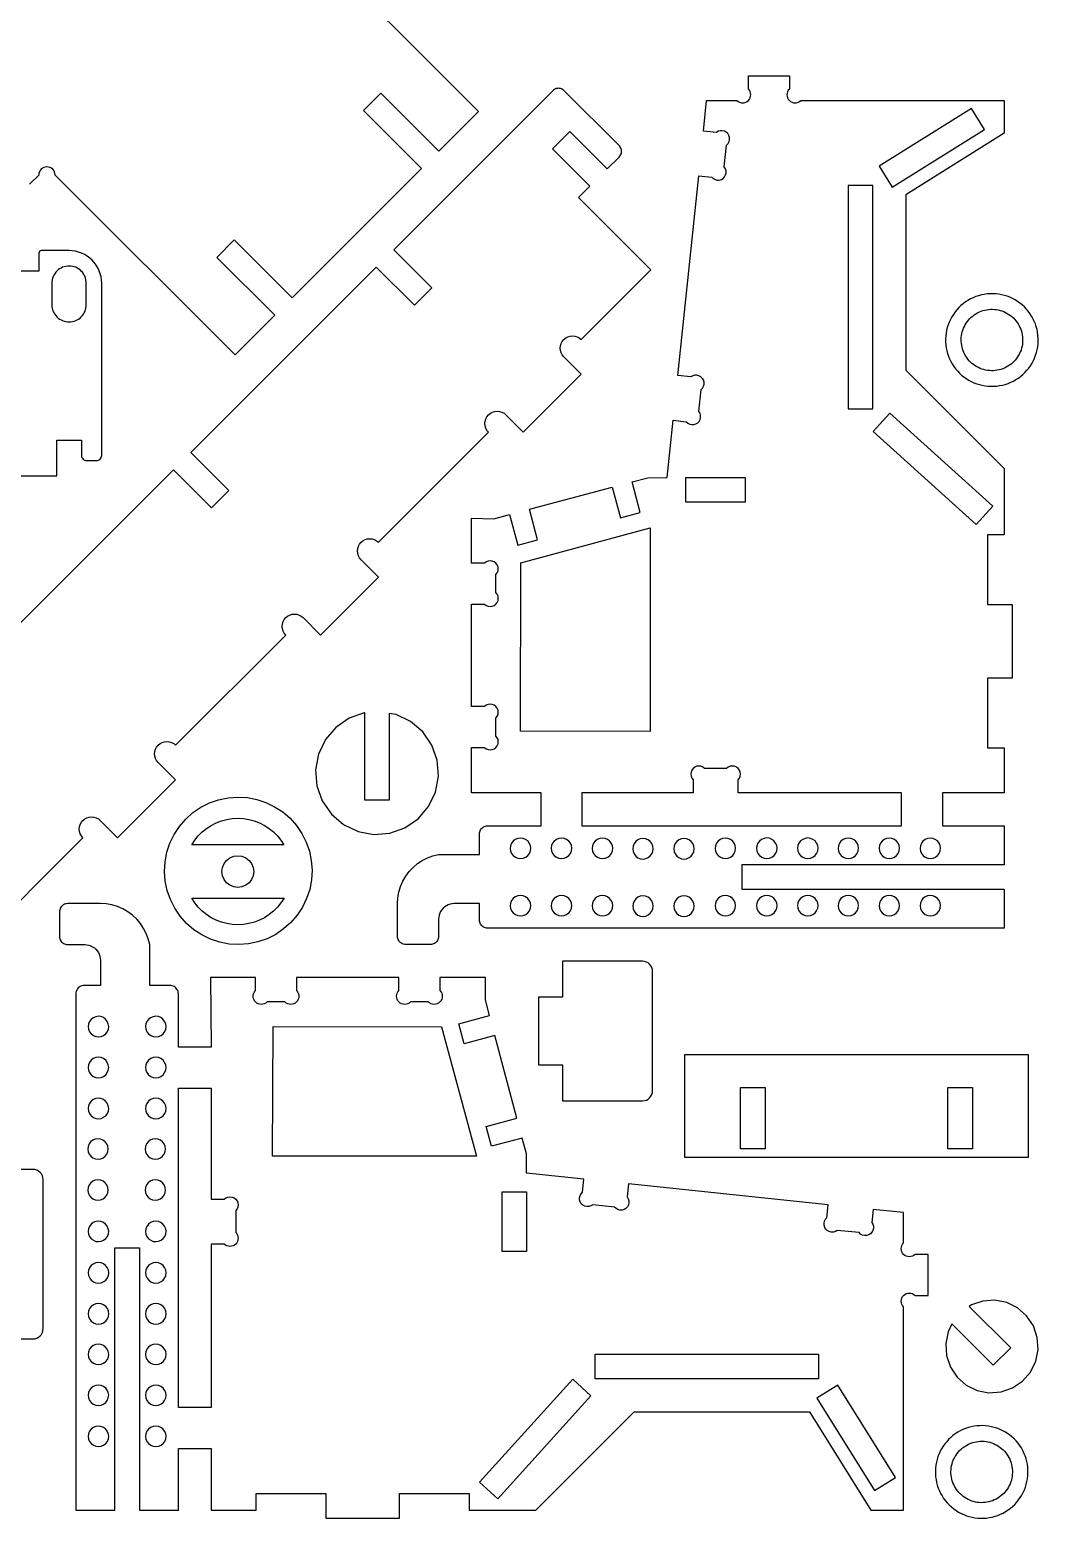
# Model space of a CAD drawing. Extents: x 13 to 752, y 12 to 749.
# Drawn here: x 505 to 751.1, y 11.9 to 375.2 of the extents above; entities that cross this region are included whole.
import ezdxf

# ---------------------------------------------------------------- set-up
doc = ezdxf.new("R2010")
doc.units = 0
doc.header["$MEASUREMENT"] = 0
doc.layers.add('EXT', color=1, linetype='CONTINUOUS')
doc.layers.add('INT', color=150, linetype='CONTINUOUS')

msp = doc.modelspace()

# ---------------------------------------------------------------- linework, layer by layer
at = {"layer": 'EXT'}
for points in [[(501.66, 426.28), (505.91, 422.03, 1), (510.15, 426.28), (526.78, 442.9), (558.82, 410.86, 1), (562.79, 410.86), (565.05, 413.12), (572.8, 405.36), (570.55, 403.1, 1), (570.55, 399.13), (614.46, 355.22), (604.78, 345.55), (590.64, 359.69), (586.4, 355.45), (600.54, 341.3), (568.98, 309.75), (554.84, 323.89), (550.6, 319.65), (564.74, 305.5), (555.06, 295.83), (511.15, 339.74, 1), (507.18, 339.74), (504.92, 337.48)], [(491.06, 151.1), (517.93, 177.97, -0.414214), (517.93, 182.22, -0.414214), (522.17, 182.22), (526.42, 177.97), (540.56, 192.12), (536.31, 196.36, -1), (540.56, 200.6), (567.43, 227.47, -0.414214), (567.43, 231.71, -0.414214), (571.67, 231.71), (575.91, 227.47), (590.05, 241.61), (585.81, 245.86, -0.414214), (585.81, 250.1, -0.414214), (590.05, 250.1), (616.92, 276.97, -0.414214), (616.92, 281.21, -0.414214), (621.17, 281.21), (625.41, 276.97), (639.55, 291.11), (635.31, 295.35, -1), (639.55, 299.6), (656.52, 316.57), (638.87, 334.22), (641.65, 337), (632.54, 346.1), (636.78, 350.34), (645.89, 341.24), (648.77, 344.12), (648.94, 344.32), (649.09, 344.53), (649.2, 344.77), (649.29, 345.02), (649.34, 345.27), (649.35, 345.53), (649.34, 345.79), (649.29, 346.05), (649.2, 346.3), (649.09, 346.53), (648.94, 346.75), (648.77, 346.95), (635.4, 360.31), (635.21, 360.48), (634.99, 360.63), (634.75, 360.75), (634.51, 360.83), (634.25, 360.88), (633.99, 360.9), (633.73, 360.88), (633.47, 360.83), (633.22, 360.75), (632.99, 360.63), (632.77, 360.48), (632.58, 360.31), (593.79, 321.52), (603.07, 312.24), (598.83, 308), (589.54, 317.28), (544.29, 272.03), (553.57, 262.74), (549.33, 258.5), (540.05, 267.78), (346.3, 74.04)], [(277.6, 266.3), (511.6, 266.3), (511.6, 275.05), (517.6, 275.05), (517.6, 271.3, 0.414214), (518.85, 270.05), (521.27, 270.05, 0.414214), (522.52, 271.3), (522.52, 313.33, 0.414214), (514.57, 321.28), (507.82, 321.28, 0.414214), (507.2, 320.65), (507.2, 316.3), (491.6, 316.3)]]:
    msp.add_lwpolyline(points, format="xyb", dxfattribs=at)
for points in [[(612.73, 255.99), (618.21, 255.86), (622.06, 256.88), (624.05, 249.41), (628.91, 250.7), (626.93, 258.17), (647.11, 263.54), (649.1, 256.07), (653.96, 257.36), (651.97, 264.83), (655.82, 265.86), (660.55, 265.92), (662, 279.87), (665.18, 279.54, 1), (668.26, 282.04), (668.81, 287.37, 1), (666.31, 290.45), (663.14, 290.78), (668.22, 339.55), (671.39, 339.22, 1), (674.47, 341.72), (675.03, 347.05, 1), (672.53, 350.13), (669.35, 350.46), (670.13, 357.92), (677.53, 357.92, 1), (680.34, 360.73), (680.34, 363.92), (690.34, 363.92), (690.34, 360.73, 1), (693.14, 357.92), (742.73, 357.92), (742.73, 349.92), (718.73, 334.92), (718.73, 292.14), (742.73, 268.14), (742.73, 251.92), (738.73, 251.92), (738.73, 234.92), (744.73, 234.92), (744.73, 216.92), (738.73, 216.92), (738.73, 199.92), (742.73, 199.92), (742.73, 188.92), (727.73, 188.92), (727.73, 180.92), (742.73, 180.92), (742.73, 171.42), (678.73, 171.42), (678.73, 165.42), (742.73, 165.42), (742.73, 155.92), (616.73, 155.92), (616.47, 155.94), (616.21, 155.99), (615.96, 156.08), (615.73, 156.19), (615.51, 156.34), (615.31, 156.51), (615.14, 156.71), (615, 156.92), (614.88, 157.16), (614.8, 157.41), (614.74, 157.66), (614.73, 157.92), (614.73, 161.92), (608.56, 161.92), (608.06, 161.89), (607.57, 161.79), (607.09, 161.63), (606.64, 161.41), (606.23, 161.13), (605.85, 160.8), (605.52, 160.43), (605.24, 160.01), (605.02, 159.56), (604.86, 159.09), (604.76, 158.59), (604.73, 158.09), (604.73, 153.92), (604.71, 153.66), (604.66, 153.41), (604.58, 153.16), (604.46, 152.92), (604.31, 152.71), (604.14, 152.51), (603.95, 152.34), (603.73, 152.19), (603.49, 152.08), (603.25, 151.99), (602.99, 151.94), (602.73, 151.92), (596.73, 151.92), (596.47, 151.94), (596.21, 151.99), (595.96, 152.08), (595.73, 152.19), (595.51, 152.34), (595.31, 152.51), (595.14, 152.71), (595, 152.92), (594.88, 153.16), (594.8, 153.41), (594.74, 153.66), (594.73, 153.92), (594.73, 161.92), (594.81, 163.33), (595.05, 164.73), (595.46, 166.08), (596.01, 167.38), (596.72, 168.6), (597.56, 169.74), (598.52, 170.77), (599.6, 171.68), (600.77, 172.46), (602.03, 173.1), (603.36, 173.59), (604.73, 173.92), (614.73, 173.92), (614.73, 178.92), (614.74, 179.19), (614.8, 179.44), (614.88, 179.69), (615, 179.92), (615.14, 180.14), (615.31, 180.34), (615.51, 180.51), (615.73, 180.66), (615.96, 180.77), (616.21, 180.86), (616.47, 180.91), (616.73, 180.92), (629.73, 180.92), (629.73, 188.92), (612.73, 188.92), (612.73, 200.02), (615.92, 200.02, 1), (618.73, 202.83), (618.73, 207.22, 1), (615.92, 210.02), (612.73, 210.02), (612.73, 235.02), (615.92, 235.02, 1), (618.73, 237.83), (618.73, 242.22, 1), (615.92, 245.02), (612.73, 245.02)], [(549.09, 143.92), (549.23, 126.92), (541.23, 126.92), (541.23, 139.92), (541.21, 140.19), (541.16, 140.44), (541.08, 140.69), (540.96, 140.92), (540.81, 141.14), (540.64, 141.34), (540.45, 141.51), (540.23, 141.66), (539.99, 141.77), (539.75, 141.86), (539.49, 141.91), (539.23, 141.92), (534.23, 141.92), (534.23, 151.92), (533.89, 153.3), (533.4, 154.62), (532.76, 155.88), (531.98, 157.05), (531.07, 158.13), (530.04, 159.1), (528.9, 159.94), (527.68, 160.64), (526.38, 161.2), (525.03, 161.6), (523.64, 161.84), (522.23, 161.92), (514.23, 161.92), (513.97, 161.91), (513.71, 161.86), (513.46, 161.77), (513.23, 161.66), (513.01, 161.51), (512.81, 161.34), (512.64, 161.14), (512.5, 160.92), (512.38, 160.69), (512.3, 160.44), (512.24, 160.19), (512.23, 159.92), (512.23, 153.92), (512.24, 153.66), (512.3, 153.41), (512.38, 153.16), (512.5, 152.92), (512.64, 152.71), (512.81, 152.51), (513.01, 152.34), (513.23, 152.19), (513.46, 152.08), (513.71, 151.99), (513.97, 151.94), (514.23, 151.92), (518.4, 151.92), (518.9, 151.89), (519.39, 151.79), (519.86, 151.63), (520.31, 151.41), (520.73, 151.13), (521.11, 150.8), (521.44, 150.43), (521.71, 150.01), (521.94, 149.56), (522.1, 149.09), (522.19, 148.59), (522.23, 148.09), (522.23, 141.92), (518.23, 141.92), (517.97, 141.91), (517.71, 141.86), (517.46, 141.77), (517.23, 141.66), (517.01, 141.51), (516.81, 141.34), (516.64, 141.14), (516.5, 140.92), (516.38, 140.69), (516.3, 140.44), (516.24, 140.19), (516.23, 139.92), (516.23, 13.92), (525.73, 13.92), (525.73, 77.92), (531.73, 77.92), (531.73, 13.92), (541.23, 13.92), (541.23, 28.92), (549.23, 28.92), (549.23, 13.92), (560.23, 13.92), (560.23, 17.92), (577.23, 17.92), (577.23, 11.93), (595.23, 11.93), (595.23, 17.92), (612.23, 17.92), (612.23, 13.92), (628.44, 13.92), (652.44, 37.92), (695.23, 37.92), (710.23, 13.92), (718.23, 13.92), (718.23, 63.51, -1), (721.03, 66.31), (724.23, 66.31), (724.23, 76.31), (721.03, 76.31, -1), (718.23, 79.12), (718.23, 86.52), (710.76, 87.3), (710.43, 84.12, -1), (707.35, 81.62), (702.02, 82.18, -1), (699.52, 85.26), (699.85, 88.44), (651.09, 93.52), (650.75, 90.34, -1), (647.67, 87.84), (642.35, 88.4, -1), (639.85, 91.48), (640.18, 94.65), (626.23, 96.11), (626.16, 100.83), (625.14, 104.68), (617.66, 102.69), (616.37, 107.56), (623.84, 109.54), (618.48, 129.73), (611, 127.74), (609.71, 132.6), (617.18, 134.59), (616.16, 138.44), (616.16, 143.92), (605.06, 143.92), (605.06, 140.73, -1), (602.25, 137.92), (597.87, 137.92, -1), (595.06, 140.73), (595.06, 143.92), (570.06, 143.92), (570.06, 140.73, -1), (567.25, 137.92), (562.87, 137.92, -1), (560.06, 140.73), (560.06, 143.92)], [(629.1, 122.55), (634.98, 122.55), (634.98, 113.8), (654.48, 113.8, 0.414214), (656.98, 116.3), (656.98, 145.36, 0.414214), (654.48, 147.86), (634.98, 147.86), (634.98, 139.11), (629.1, 139.11)], [(486.23, 55.67), (505.73, 55.67, 0.414214), (508.23, 58.17), (508.23, 94.57, 0.414214), (505.73, 97.07), (486.23, 97.07), (486.23, 88.32), (480.35, 88.32), (480.35, 64.42), (486.23, 64.42)]]:
    msp.add_lwpolyline(points, format="xyb", close=True, dxfattribs=at)
for points in [[(731.37, 291.92), (731.86, 291.41), (732.38, 290.92), (732.94, 290.48), (733.51, 290.07), (734.12, 289.69), (734.74, 289.35), (735.39, 289.06), (736.05, 288.8), (736.73, 288.59), (737.42, 288.42), (738.12, 288.29), (738.82, 288.21), (739.53, 288.18), (740.24, 288.18), (740.95, 288.23), (741.65, 288.33), (742.35, 288.47), (743.03, 288.65), (743.71, 288.88), (744.36, 289.15), (745, 289.45), (745.62, 289.8), (746.22, 290.19), (746.79, 290.61), (747.33, 291.07), (747.84, 291.56), (748.32, 292.08), (748.77, 292.63), (749.18, 293.21), (749.56, 293.81), (749.89, 294.44), (750.19, 295.08), (750.44, 295.75), (750.66, 296.42), (750.83, 297.11), (750.95, 297.81), (751.03, 298.52), (751.07, 299.23), (751.07, 299.94), (751.01, 300.64), (750.92, 301.35), (750.78, 302.04), (750.6, 302.73), (750.37, 303.4), (750.1, 304.06), (749.79, 304.7), (749.45, 305.32), (749.06, 305.91), (748.64, 306.48), (748.18, 307.03), (747.69, 307.54), (747.17, 308.02), (746.61, 308.47), (746.04, 308.88), (745.43, 309.25), (744.81, 309.59), (744.16, 309.89), (743.5, 310.14), (742.82, 310.35), (742.13, 310.52), (741.44, 310.65), (740.73, 310.73), (740.02, 310.77), (739.31, 310.76), (738.6, 310.71), (737.9, 310.62), (737.2, 310.48), (736.52, 310.29), (735.85, 310.07), (735.19, 309.8), (734.55, 309.49), (733.93, 309.14), (733.33, 308.76), (732.76, 308.33), (732.22, 307.88), (731.71, 307.39), (731.23, 306.86), (730.78, 306.31), (730.37, 305.73), (729.99, 305.13), (729.66, 304.51), (729.36, 303.86), (729.11, 303.2), (728.89, 302.52), (728.72, 301.83), (728.6, 301.13), (728.52, 300.43), (728.48, 299.72), (728.48, 299.01), (728.54, 298.3), (728.63, 297.6), (728.77, 296.9), (728.95, 296.22), (729.18, 295.54), (729.45, 294.88), (729.76, 294.25), (730.1, 293.63), (730.49, 293.03), (730.91, 292.46)], [(733.92, 294.79), (733.63, 295.17), (733.37, 295.56), (733.14, 295.97), (732.94, 296.4), (732.76, 296.83), (732.6, 297.28), (732.48, 297.73), (732.39, 298.19), (732.32, 298.66), (732.28, 299.13), (732.28, 299.6), (732.3, 300.07), (732.35, 300.54), (732.43, 301), (732.54, 301.46), (732.68, 301.91), (732.85, 302.35), (733.04, 302.78), (733.27, 303.2), (733.51, 303.6), (733.78, 303.98), (734.08, 304.35), (734.4, 304.7), (734.74, 305.03), (735.09, 305.33), (735.47, 305.61), (735.87, 305.87), (736.28, 306.11), (736.7, 306.31), (737.13, 306.49), (737.58, 306.64), (738.04, 306.77), (738.5, 306.86), (738.96, 306.93), (739.43, 306.96), (739.9, 306.97), (740.37, 306.95), (740.84, 306.9), (741.31, 306.81), (741.76, 306.7), (742.21, 306.56), (742.66, 306.4), (743.08, 306.2), (743.5, 305.98), (743.9, 305.73), (744.29, 305.46), (744.65, 305.17), (745, 304.85), (745.33, 304.51), (745.64, 304.15), (745.92, 303.78), (746.18, 303.38), (746.41, 302.97), (746.62, 302.55), (746.79, 302.11), (746.95, 301.67), (747.07, 301.21), (747.17, 300.75), (747.23, 300.28), (747.27, 299.81), (747.27, 299.34), (747.25, 298.87), (747.2, 298.4), (747.12, 297.94), (747.01, 297.48), (746.87, 297.03), (746.7, 296.59), (746.51, 296.16), (746.28, 295.75), (746.04, 295.35), (745.77, 294.96), (745.47, 294.59), (745.15, 294.25), (744.81, 293.92), (744.46, 293.61), (744.08, 293.33), (743.68, 293.07), (743.28, 292.84), (742.85, 292.63), (742.42, 292.45), (741.97, 292.3), (741.52, 292.18), (741.05, 292.08), (740.59, 292.02), (740.12, 291.98), (739.65, 291.97), (739.18, 292), (738.71, 292.05), (738.24, 292.13), (737.79, 292.24), (737.34, 292.38), (736.9, 292.55), (736.47, 292.74), (736.05, 292.96), (735.65, 293.21), (735.26, 293.48), (734.9, 293.78), (734.55, 294.09), (734.22, 294.43)], [(599.76, 182.63), (602.3, 185.61), (603.99, 189.14), (604.7, 192.99), (604.39, 196.9), (603.09, 200.59), (600.87, 203.81), (597.89, 206.36), (594.36, 208.04), (592.71, 208.35), (592.71, 187.15), (586.71, 187.15), (586.71, 208.45), (586.6, 208.45), (582.91, 207.15), (579.68, 204.93), (577.14, 201.95), (575.46, 198.42), (574.74, 194.57), (575.05, 190.66), (576.35, 186.97), (578.57, 183.74), (581.55, 181.2), (585.08, 179.51), (588.93, 178.8), (592.84, 179.11), (596.53, 180.41)], [(541.66, 158.86), (540.34, 160.8), (539.28, 162.91), (538.51, 165.13), (538.03, 167.44), (537.86, 169.78), (537.99, 172.13), (538.43, 174.45), (539.17, 176.68), (540.2, 178.8), (541.49, 180.77), (543.03, 182.55), (544.79, 184.12), (546.73, 185.44), (548.84, 186.5), (551.06, 187.27), (553.37, 187.75), (555.72, 187.92), (558.07, 187.79), (560.38, 187.35), (562.61, 186.61), (564.73, 185.58), (566.7, 184.29), (568.48, 182.75), (570.05, 180.99), (571.37, 179.05), (572.43, 176.94), (573.21, 174.72), (573.68, 172.41), (573.86, 170.07), (573.72, 167.71), (573.28, 165.4), (572.54, 163.17), (571.51, 161.05), (570.22, 159.08), (568.68, 157.3), (566.93, 155.73), (564.98, 154.41), (562.87, 153.35), (560.65, 152.57), (558.35, 152.1), (556, 151.92), (553.65, 152.06), (551.33, 152.5), (549.1, 153.24), (546.98, 154.27), (545.01, 155.56), (543.23, 157.1)], [(748.73, 125.05), (664.73, 125.05), (664.73, 100.05), (748.73, 100.05)], [(751.04, 53.12), (750.85, 56.06), (749.89, 58.86), (748.25, 61.31), (746.03, 63.25), (743.38, 64.55), (740.49, 65.12), (737.54, 64.92), (734.75, 63.97), (734.22, 63.61), (744.35, 53.48), (740.11, 49.24), (729.99, 59.35), (729.06, 57.45), (728.49, 54.56), (728.69, 51.62), (729.64, 48.82), (731.28, 46.37), (733.51, 44.43), (736.15, 43.13), (739.05, 42.56), (741.99, 42.76), (744.78, 43.71), (747.23, 45.36), (749.17, 47.58), (750.47, 50.23)], [(745.34, 15.31), (745.82, 15.83), (746.27, 16.38), (746.68, 16.96), (747.06, 17.56), (747.39, 18.19), (747.69, 18.84), (747.94, 19.5), (748.16, 20.18), (748.33, 20.86), (748.45, 21.56), (748.53, 22.27), (748.57, 22.98), (748.57, 23.69), (748.51, 24.39), (748.42, 25.1), (748.28, 25.79), (748.1, 26.48), (747.87, 27.15), (747.6, 27.81), (747.29, 28.45), (746.95, 29.07), (746.56, 29.66), (746.14, 30.23), (745.68, 30.78), (745.19, 31.29), (744.67, 31.77), (744.11, 32.22), (743.54, 32.63), (742.93, 33), (742.31, 33.34), (741.66, 33.64), (741, 33.89), (740.32, 34.1), (739.63, 34.27), (738.94, 34.4), (738.23, 34.48), (737.52, 34.52), (736.81, 34.51), (736.1, 34.46), (735.4, 34.37), (734.7, 34.23), (734.02, 34.04), (733.35, 33.82), (732.69, 33.55), (732.05, 33.24), (731.43, 32.89), (730.83, 32.51), (730.26, 32.08), (729.72, 31.63), (729.21, 31.14), (728.73, 30.61), (728.28, 30.06), (727.87, 29.48), (727.49, 28.88), (727.16, 28.26), (726.86, 27.61), (726.61, 26.95), (726.39, 26.27), (726.22, 25.58), (726.1, 24.88), (726.02, 24.18), (725.98, 23.47), (725.98, 22.76), (726.04, 22.05), (726.13, 21.35), (726.27, 20.65), (726.45, 19.97), (726.68, 19.29), (726.95, 18.64), (727.26, 18), (727.6, 17.38), (727.99, 16.78), (728.41, 16.21), (728.87, 15.67), (729.36, 15.16), (729.88, 14.67), (730.44, 14.23), (731.01, 13.82), (731.62, 13.44), (732.24, 13.11), (732.89, 12.81), (733.55, 12.55), (734.23, 12.34), (734.92, 12.17), (735.62, 12.05), (736.32, 11.96), (737.03, 11.93), (737.74, 11.93), (738.45, 11.98), (739.15, 12.08), (739.85, 12.22), (740.53, 12.4), (741.21, 12.63), (741.86, 12.9), (742.5, 13.2), (743.12, 13.55), (743.72, 13.94), (744.29, 14.36), (744.83, 14.82)], [(741.96, 17.36), (741.58, 17.08), (741.18, 16.82), (740.78, 16.59), (740.35, 16.38), (739.92, 16.2), (739.47, 16.05), (739.02, 15.93), (738.55, 15.83), (738.09, 15.77), (737.62, 15.73), (737.15, 15.72), (736.68, 15.75), (736.21, 15.8), (735.74, 15.88), (735.29, 15.99), (734.84, 16.13), (734.4, 16.3), (733.97, 16.49), (733.55, 16.71), (733.15, 16.96), (732.76, 17.23), (732.4, 17.53), (732.05, 17.84), (731.72, 18.18), (731.42, 18.54), (731.13, 18.92), (730.87, 19.31), (730.64, 19.72), (730.44, 20.15), (730.26, 20.58), (730.1, 21.03), (729.98, 21.48), (729.89, 21.94), (729.82, 22.41), (729.78, 22.88), (729.78, 23.35), (729.8, 23.82), (729.85, 24.29), (729.93, 24.75), (730.04, 25.21), (730.18, 25.66), (730.35, 26.1), (730.54, 26.53), (730.77, 26.95), (731.01, 27.35), (731.28, 27.73), (731.58, 28.1), (731.9, 28.45), (732.24, 28.78), (732.59, 29.08), (732.97, 29.37), (733.37, 29.62), (733.78, 29.86), (734.2, 30.06), (734.63, 30.24), (735.08, 30.39), (735.54, 30.52), (736, 30.61), (736.46, 30.68), (736.93, 30.71), (737.4, 30.72), (737.87, 30.7), (738.34, 30.65), (738.81, 30.56), (739.26, 30.45), (739.71, 30.31), (740.16, 30.15), (740.58, 29.95), (741, 29.73), (741.4, 29.49), (741.79, 29.21), (742.15, 28.92), (742.5, 28.6), (742.83, 28.26), (743.14, 27.9), (743.42, 27.53), (743.68, 27.13), (743.91, 26.72), (744.12, 26.3), (744.29, 25.86), (744.45, 25.42), (744.57, 24.96), (744.67, 24.5), (744.73, 24.04), (744.77, 23.57), (744.77, 23.09), (744.75, 22.62), (744.7, 22.16), (744.62, 21.69), (744.51, 21.23), (744.37, 20.78), (744.2, 20.34), (744.01, 19.91), (743.78, 19.5), (743.54, 19.1), (743.27, 18.71), (742.97, 18.34), (742.65, 18), (742.31, 17.67)]]:
    msp.add_lwpolyline(points, close=True, dxfattribs=at)
at = {"layer": 'INT'}
for points in [[(737.93, 350.85), (734.75, 355.94), (712.22, 341.86), (715.4, 336.77)], [(710.73, 282.67), (710.73, 337.17), (704.66, 337.17), (704.66, 282.67)], [(735.95, 254.44), (710.81, 277.17), (714.83, 281.62), (739.97, 258.89)], [(679.59, 259.92), (665.09, 259.92), (665.09, 265.92), (679.59, 265.92)], [(656.34, 203.92), (624.69, 204.02), (624.82, 245.11), (656.34, 253.65)], [(567.01, 176.26), (544.49, 176.26), (545.24, 177.39), (546.1, 178.45), (547.06, 179.41), (548.12, 180.26), (549.26, 181), (550.47, 181.62), (551.74, 182.11), (553.05, 182.46), (554.39, 182.67), (555.75, 182.74), (557.11, 182.67), (558.45, 182.46), (559.77, 182.11), (561.04, 181.62), (562.25, 181.01), (563.39, 180.27), (564.45, 179.41), (565.41, 178.45), (566.26, 177.4)], [(626, 173.27), (626.51, 173.67), (626.9, 174.19), (627.15, 174.8), (627.23, 175.45), (627.14, 176.09), (626.88, 176.69), (626.48, 177.21), (625.96, 177.6), (625.35, 177.85), (624.71, 177.92), (624.06, 177.83), (623.46, 177.58), (622.94, 177.18), (622.55, 176.66), (622.31, 176.05), (622.23, 175.4), (622.32, 174.76), (622.57, 174.16), (622.97, 173.64), (623.5, 173.25), (624.1, 173), (624.75, 172.92), (625.4, 173.02)], [(635.98, 173.26), (636.5, 173.66), (636.89, 174.17), (637.14, 174.78), (637.23, 175.42), (637.14, 176.07), (636.89, 176.67), (636.5, 177.19), (635.98, 177.59), (635.37, 177.84), (634.73, 177.92), (634.08, 177.84), (633.48, 177.59), (632.96, 177.19), (632.56, 176.67), (632.31, 176.07), (632.23, 175.42), (632.31, 174.78), (632.56, 174.17), (632.96, 173.66), (633.48, 173.26), (634.08, 173.01), (634.73, 172.92), (635.37, 173.01)], [(646, 173.27), (646.51, 173.67), (646.9, 174.19), (647.15, 174.8), (647.23, 175.45), (647.14, 176.09), (646.88, 176.69), (646.48, 177.21), (645.96, 177.6), (645.35, 177.85), (644.71, 177.92), (644.06, 177.83), (643.46, 177.58), (642.94, 177.18), (642.55, 176.66), (642.31, 176.05), (642.23, 175.4), (642.32, 174.76), (642.57, 174.16), (642.97, 173.64), (643.5, 173.25), (644.1, 173), (644.75, 172.92), (645.4, 173.02)], [(655.89, 173.15), (656.41, 173.56), (656.8, 174.08), (657.04, 174.68), (657.12, 175.33), (657.03, 175.98), (656.78, 176.58), (656.38, 177.09), (655.85, 177.48), (655.25, 177.73), (654.6, 177.81), (653.95, 177.72), (653.35, 177.46), (652.84, 177.06), (652.45, 176.54), (652.2, 175.94), (652.12, 175.29), (652.21, 174.64), (652.47, 174.04), (652.87, 173.53), (653.39, 173.13), (654, 172.89), (654.64, 172.81), (655.29, 172.9)], [(666.39, 173.54), (666.79, 174.06), (667.04, 174.66), (667.12, 175.31), (667.04, 175.96), (666.79, 176.56), (666.39, 177.08), (665.87, 177.47), (665.27, 177.72), (664.62, 177.81), (663.98, 177.72), (663.37, 177.47), (662.85, 177.08), (662.46, 176.56), (662.21, 175.96), (662.12, 175.31), (662.21, 174.66), (662.46, 174.06), (662.85, 173.54), (663.37, 173.14), (663.98, 172.89), (664.62, 172.81), (665.27, 172.89), (665.87, 173.14)], [(676.51, 173.67), (676.9, 174.19), (677.15, 174.8), (677.23, 175.45), (677.14, 176.09), (676.88, 176.69), (676.48, 177.21), (675.96, 177.6), (675.35, 177.85), (674.71, 177.92), (674.06, 177.83), (673.46, 177.58), (672.94, 177.18), (672.55, 176.66), (672.31, 176.05), (672.23, 175.4), (672.32, 174.76), (672.57, 174.16), (672.97, 173.64), (673.5, 173.25), (674.1, 173), (674.75, 172.92), (675.4, 173.02), (676, 173.27)], [(686.62, 173.68), (687.01, 174.21), (687.26, 174.81), (687.34, 175.46), (687.25, 176.11), (686.99, 176.71), (686.59, 177.22), (686.07, 177.61), (685.46, 177.86), (684.81, 177.94), (684.17, 177.85), (683.57, 177.59), (683.05, 177.19), (682.66, 176.67), (682.42, 176.06), (682.34, 175.42), (682.43, 174.77), (682.68, 174.17), (683.08, 173.65), (683.6, 173.26), (684.21, 173.02), (684.86, 172.94), (685.5, 173.03), (686.1, 173.28)], [(696.6, 173.67), (697, 174.19), (697.25, 174.79), (697.34, 175.44), (697.25, 176.08), (697, 176.69), (696.6, 177.21), (696.09, 177.6), (695.48, 177.85), (694.84, 177.94), (694.19, 177.85), (693.59, 177.6), (693.07, 177.21), (692.67, 176.69), (692.42, 176.08), (692.34, 175.44), (692.42, 174.79), (692.67, 174.19), (693.07, 173.67), (693.59, 173.27), (694.19, 173.02), (694.84, 172.94), (695.48, 173.02), (696.09, 173.27)], [(706.51, 173.67), (706.9, 174.19), (707.15, 174.8), (707.23, 175.45), (707.14, 176.09), (706.88, 176.69), (706.48, 177.21), (705.96, 177.6), (705.35, 177.85), (704.71, 177.92), (704.06, 177.83), (703.46, 177.58), (702.94, 177.18), (702.55, 176.66), (702.31, 176.05), (702.23, 175.4), (702.32, 174.76), (702.57, 174.16), (702.97, 173.64), (703.5, 173.25), (704.1, 173), (704.75, 172.92), (705.4, 173.02), (706, 173.27)], [(716.5, 173.66), (716.89, 174.17), (717.14, 174.78), (717.23, 175.42), (717.14, 176.07), (716.89, 176.67), (716.5, 177.19), (715.98, 177.59), (715.37, 177.84), (714.73, 177.92), (714.08, 177.84), (713.48, 177.59), (712.96, 177.19), (712.56, 176.67), (712.31, 176.07), (712.23, 175.42), (712.31, 174.78), (712.56, 174.17), (712.96, 173.66), (713.48, 173.26), (714.08, 173.01), (714.73, 172.92), (715.37, 173.01), (715.98, 173.26)], [(726.51, 173.67), (726.9, 174.19), (727.15, 174.8), (727.23, 175.45), (727.14, 176.09), (726.88, 176.69), (726.48, 177.21), (725.96, 177.6), (725.35, 177.85), (724.71, 177.92), (724.06, 177.83), (723.46, 177.58), (722.94, 177.18), (722.55, 176.66), (722.31, 176.05), (722.23, 175.4), (722.32, 174.76), (722.57, 174.16), (722.97, 173.64), (723.5, 173.25), (724.1, 173), (724.75, 172.92), (725.4, 173.02), (726, 173.27)], [(551.88, 169.74), (552.02, 170.75), (552.4, 171.68), (553.02, 172.48), (553.82, 173.1), (554.75, 173.48), (555.76, 173.62), (556.76, 173.48), (557.69, 173.1), (558.49, 172.48), (559.11, 171.68), (559.49, 170.75), (559.63, 169.74), (559.49, 168.74), (559.11, 167.81), (558.49, 167.01), (557.69, 166.39), (556.76, 166.01), (555.76, 165.87), (554.75, 166.01), (553.82, 166.39), (553.02, 167.01), (552.4, 167.81), (552.02, 168.74)], [(626, 159.27), (626.51, 159.67), (626.9, 160.19), (627.15, 160.8), (627.23, 161.45), (627.14, 162.09), (626.88, 162.69), (626.48, 163.21), (625.96, 163.6), (625.35, 163.85), (624.71, 163.92), (624.06, 163.83), (623.46, 163.58), (622.94, 163.18), (622.55, 162.66), (622.31, 162.05), (622.23, 161.4), (622.32, 160.76), (622.57, 160.16), (622.97, 159.64), (623.5, 159.25), (624.1, 159), (624.75, 158.92), (625.4, 159.02)], [(635.98, 159.26), (636.5, 159.66), (636.89, 160.17), (637.14, 160.78), (637.23, 161.42), (637.14, 162.07), (636.89, 162.67), (636.5, 163.19), (635.98, 163.59), (635.37, 163.84), (634.73, 163.92), (634.08, 163.84), (633.48, 163.59), (632.96, 163.19), (632.56, 162.67), (632.31, 162.07), (632.23, 161.42), (632.31, 160.78), (632.56, 160.17), (632.96, 159.66), (633.48, 159.26), (634.08, 159.01), (634.73, 158.92), (635.37, 159.01)], [(646, 159.27), (646.51, 159.67), (646.9, 160.19), (647.15, 160.8), (647.23, 161.45), (647.14, 162.09), (646.88, 162.69), (646.48, 163.21), (645.96, 163.6), (645.35, 163.85), (644.71, 163.92), (644.06, 163.83), (643.46, 163.58), (642.94, 163.18), (642.55, 162.66), (642.31, 162.05), (642.23, 161.4), (642.32, 160.76), (642.57, 160.16), (642.97, 159.64), (643.5, 159.25), (644.1, 159), (644.75, 158.92), (645.4, 159.02)], [(655.89, 159.15), (656.41, 159.56), (656.8, 160.08), (657.04, 160.68), (657.12, 161.33), (657.03, 161.98), (656.78, 162.58), (656.38, 163.09), (655.85, 163.48), (655.25, 163.73), (654.6, 163.81), (653.95, 163.72), (653.35, 163.46), (652.84, 163.06), (652.45, 162.54), (652.2, 161.94), (652.12, 161.29), (652.21, 160.64), (652.47, 160.04), (652.87, 159.53), (653.39, 159.13), (654, 158.89), (654.64, 158.81), (655.29, 158.9)], [(666.39, 159.54), (666.79, 160.06), (667.04, 160.66), (667.12, 161.31), (667.04, 161.96), (666.79, 162.56), (666.39, 163.08), (665.87, 163.47), (665.27, 163.72), (664.62, 163.81), (663.98, 163.72), (663.37, 163.47), (662.85, 163.08), (662.46, 162.56), (662.21, 161.96), (662.12, 161.31), (662.21, 160.66), (662.46, 160.06), (662.85, 159.54), (663.37, 159.14), (663.98, 158.89), (664.62, 158.81), (665.27, 158.89), (665.87, 159.14)], [(676, 159.27), (676.51, 159.67), (676.9, 160.19), (677.15, 160.8), (677.23, 161.45), (677.14, 162.09), (676.88, 162.69), (676.48, 163.21), (675.96, 163.6), (675.35, 163.85), (674.71, 163.92), (674.06, 163.83), (673.46, 163.58), (672.94, 163.18), (672.55, 162.66), (672.31, 162.05), (672.23, 161.4), (672.32, 160.76), (672.57, 160.16), (672.97, 159.64), (673.5, 159.25), (674.1, 159), (674.75, 158.92), (675.4, 159.02)], [(686.62, 159.68), (687.01, 160.21), (687.26, 160.81), (687.34, 161.46), (687.25, 162.11), (686.99, 162.71), (686.59, 163.22), (686.07, 163.61), (685.46, 163.86), (684.81, 163.94), (684.17, 163.85), (683.57, 163.59), (683.05, 163.19), (682.66, 162.67), (682.42, 162.06), (682.34, 161.42), (682.43, 160.77), (682.68, 160.17), (683.08, 159.65), (683.6, 159.26), (684.21, 159.02), (684.86, 158.94), (685.5, 159.03), (686.1, 159.28)], [(696.6, 159.67), (697, 160.19), (697.25, 160.79), (697.34, 161.44), (697.25, 162.08), (697, 162.69), (696.6, 163.21), (696.09, 163.6), (695.48, 163.85), (694.84, 163.94), (694.19, 163.85), (693.59, 163.6), (693.07, 163.21), (692.67, 162.69), (692.42, 162.08), (692.34, 161.44), (692.42, 160.79), (692.67, 160.19), (693.07, 159.67), (693.59, 159.27), (694.19, 159.02), (694.84, 158.94), (695.48, 159.02), (696.09, 159.27)], [(706.51, 159.67), (706.9, 160.19), (707.15, 160.8), (707.23, 161.45), (707.14, 162.09), (706.88, 162.69), (706.48, 163.21), (705.96, 163.6), (705.35, 163.85), (704.71, 163.92), (704.06, 163.83), (703.46, 163.58), (702.94, 163.18), (702.55, 162.66), (702.31, 162.05), (702.23, 161.4), (702.32, 160.76), (702.57, 160.16), (702.97, 159.64), (703.5, 159.25), (704.1, 159), (704.75, 158.92), (705.4, 159.02), (706, 159.27)], [(716.5, 159.66), (716.89, 160.17), (717.14, 160.78), (717.23, 161.42), (717.14, 162.07), (716.89, 162.67), (716.5, 163.19), (715.98, 163.59), (715.37, 163.84), (714.73, 163.92), (714.08, 163.84), (713.48, 163.59), (712.96, 163.19), (712.56, 162.67), (712.31, 162.07), (712.23, 161.42), (712.31, 160.78), (712.56, 160.17), (712.96, 159.66), (713.48, 159.26), (714.08, 159.01), (714.73, 158.92), (715.37, 159.01), (715.98, 159.26)], [(726.51, 159.67), (726.9, 160.19), (727.15, 160.8), (727.23, 161.45), (727.14, 162.09), (726.88, 162.69), (726.48, 163.21), (725.96, 163.6), (725.35, 163.85), (724.71, 163.92), (724.06, 163.83), (723.46, 163.58), (722.94, 163.18), (722.55, 162.66), (722.31, 162.05), (722.23, 161.4), (722.32, 160.76), (722.57, 160.16), (722.97, 159.64), (723.5, 159.25), (724.1, 159), (724.75, 158.92), (725.4, 159.02), (726, 159.27)], [(544.51, 163.26), (567.02, 163.26), (566.28, 162.12), (565.43, 161.06), (564.46, 160.09), (563.41, 159.23), (562.26, 158.49), (561.05, 157.87), (559.78, 157.38), (558.47, 157.03), (557.12, 156.82), (555.76, 156.74), (554.4, 156.82), (553.05, 157.03), (551.74, 157.38), (550.47, 157.87), (549.25, 158.49), (548.11, 159.23), (547.05, 160.09), (546.09, 161.05), (545.23, 162.11)], [(523.48, 133.71), (522.96, 134.1), (522.35, 134.35), (521.71, 134.42), (521.06, 134.33), (520.46, 134.08), (519.94, 133.68), (519.55, 133.16), (519.31, 132.55), (519.23, 131.9), (519.32, 131.26), (519.57, 130.66), (519.97, 130.14), (520.5, 129.75), (521.1, 129.5), (521.75, 129.43), (522.4, 129.52), (523, 129.77), (523.51, 130.17), (523.9, 130.69), (524.15, 131.3), (524.23, 131.95), (524.14, 132.59), (523.88, 133.19)], [(537.48, 133.71), (536.96, 134.1), (536.35, 134.35), (535.71, 134.42), (535.06, 134.33), (534.46, 134.08), (533.94, 133.68), (533.55, 133.16), (533.31, 132.55), (533.23, 131.9), (533.32, 131.26), (533.57, 130.66), (533.97, 130.14), (534.5, 129.75), (535.1, 129.5), (535.75, 129.43), (536.4, 129.52), (537, 129.77), (537.51, 130.17), (537.9, 130.69), (538.15, 131.3), (538.23, 131.95), (538.14, 132.59), (537.88, 133.19)], [(605.41, 131.83), (613.95, 100.31), (564.23, 100.31), (564.33, 131.96)], [(523.5, 123.69), (522.98, 124.09), (522.37, 124.34), (521.73, 124.42), (521.08, 124.34), (520.48, 124.09), (519.96, 123.69), (519.56, 123.17), (519.31, 122.57), (519.23, 121.92), (519.31, 121.28), (519.56, 120.67), (519.96, 120.16), (520.48, 119.76), (521.08, 119.51), (521.73, 119.42), (522.37, 119.51), (522.98, 119.76), (523.5, 120.16), (523.89, 120.67), (524.14, 121.28), (524.23, 121.92), (524.14, 122.57), (523.89, 123.17)], [(537.5, 123.69), (536.98, 124.09), (536.37, 124.34), (535.73, 124.42), (535.08, 124.34), (534.48, 124.09), (533.96, 123.69), (533.56, 123.17), (533.31, 122.57), (533.23, 121.92), (533.31, 121.28), (533.56, 120.67), (533.96, 120.16), (534.48, 119.76), (535.08, 119.51), (535.73, 119.42), (536.37, 119.51), (536.98, 119.76), (537.5, 120.16), (537.89, 120.67), (538.14, 121.28), (538.23, 121.92), (538.14, 122.57), (537.89, 123.17)], [(684.41, 117.05), (684.41, 102.05), (678.41, 102.05), (678.41, 117.05)], [(735.04, 117.05), (735.04, 102.05), (729.04, 102.05), (729.04, 117.05)], [(523.48, 113.71), (522.96, 114.1), (522.35, 114.35), (521.71, 114.42), (521.06, 114.33), (520.46, 114.08), (519.94, 113.68), (519.55, 113.16), (519.31, 112.55), (519.23, 111.9), (519.32, 111.26), (519.57, 110.66), (519.97, 110.14), (520.5, 109.75), (521.1, 109.5), (521.75, 109.43), (522.4, 109.52), (523, 109.77), (523.51, 110.17), (523.9, 110.69), (524.15, 111.3), (524.23, 111.95), (524.14, 112.59), (523.88, 113.19)], [(537.48, 113.71), (536.96, 114.1), (536.35, 114.35), (535.71, 114.42), (535.06, 114.33), (534.46, 114.08), (533.94, 113.68), (533.55, 113.16), (533.31, 112.55), (533.23, 111.9), (533.32, 111.26), (533.57, 110.66), (533.97, 110.14), (534.5, 109.75), (535.1, 109.5), (535.75, 109.43), (536.4, 109.52), (537, 109.77), (537.51, 110.17), (537.9, 110.69), (538.15, 111.3), (538.23, 111.95), (538.14, 112.59), (537.88, 113.19)], [(523.36, 103.81), (522.84, 104.21), (522.24, 104.45), (521.59, 104.53), (520.94, 104.44), (520.34, 104.18), (519.83, 103.78), (519.44, 103.26), (519.19, 102.66), (519.11, 102.01), (519.2, 101.36), (519.46, 100.76), (519.86, 100.25), (520.38, 99.85), (520.98, 99.61), (521.63, 99.53), (522.28, 99.62), (522.88, 99.88), (523.39, 100.28), (523.79, 100.8), (524.03, 101.4), (524.11, 102.05), (524.02, 102.7), (523.77, 103.3)], [(537.36, 103.81), (536.84, 104.21), (536.24, 104.45), (535.59, 104.53), (534.94, 104.44), (534.34, 104.18), (533.83, 103.78), (533.44, 103.26), (533.19, 102.66), (533.11, 102.01), (533.2, 101.36), (533.46, 100.76), (533.86, 100.25), (534.38, 99.85), (534.98, 99.61), (535.63, 99.53), (536.28, 99.62), (536.88, 99.88), (537.39, 100.28), (537.79, 100.8), (538.03, 101.4), (538.11, 102.05), (538.02, 102.7), (537.77, 103.3)], [(523.38, 93.8), (522.86, 94.2), (522.26, 94.44), (521.61, 94.53), (520.96, 94.44), (520.36, 94.2), (519.84, 93.8), (519.45, 93.28), (519.2, 92.68), (519.11, 92.03), (519.2, 91.38), (519.45, 90.78), (519.84, 90.26), (520.36, 89.87), (520.96, 89.62), (521.61, 89.53), (522.26, 89.62), (522.86, 89.87), (523.38, 90.26), (523.78, 90.78), (524.03, 91.38), (524.11, 92.03), (524.03, 92.68), (523.78, 93.28)], [(537.38, 93.8), (536.86, 94.2), (536.26, 94.44), (535.61, 94.53), (534.96, 94.44), (534.36, 94.2), (533.84, 93.8), (533.45, 93.28), (533.2, 92.68), (533.11, 92.03), (533.2, 91.38), (533.45, 90.78), (533.84, 90.26), (534.36, 89.87), (534.96, 89.62), (535.61, 89.53), (536.26, 89.62), (536.86, 89.87), (537.38, 90.26), (537.78, 90.78), (538.03, 91.38), (538.11, 92.03), (538.03, 92.68), (537.78, 93.28)], [(626.23, 91.56), (626.23, 77.06), (620.23, 77.06), (620.23, 91.56)], [(523.48, 83.71), (522.96, 84.1), (522.35, 84.35), (521.71, 84.42), (521.06, 84.33), (520.46, 84.08), (519.94, 83.68), (519.55, 83.16), (519.31, 82.55), (519.23, 81.9), (519.32, 81.26), (519.57, 80.66), (519.97, 80.14), (520.5, 79.75), (521.1, 79.5), (521.75, 79.43), (522.4, 79.52), (523, 79.77), (523.51, 80.17), (523.9, 80.69), (524.15, 81.3), (524.23, 81.95), (524.14, 82.59), (523.88, 83.19)], [(537.48, 83.71), (536.96, 84.1), (536.35, 84.35), (535.71, 84.42), (535.06, 84.33), (534.46, 84.08), (533.94, 83.68), (533.55, 83.16), (533.31, 82.55), (533.23, 81.9), (533.32, 81.26), (533.57, 80.66), (533.97, 80.14), (534.5, 79.75), (535.1, 79.5), (535.75, 79.43), (536.4, 79.52), (537, 79.77), (537.51, 80.17), (537.9, 80.69), (538.15, 81.3), (538.23, 81.95), (538.14, 82.59), (537.88, 83.19)], [(523.49, 73.6), (522.97, 73.99), (522.37, 74.24), (521.72, 74.32), (521.07, 74.23), (520.47, 73.97), (519.96, 73.57), (519.56, 73.05), (519.32, 72.44), (519.24, 71.8), (519.33, 71.15), (519.59, 70.55), (519.99, 70.03), (520.51, 69.64), (521.11, 69.4), (521.76, 69.32), (522.41, 69.41), (523.01, 69.66), (523.52, 70.06), (523.92, 70.59), (524.16, 71.19), (524.24, 71.84), (524.15, 72.48), (523.89, 73.08)], [(537.49, 73.6), (536.97, 73.99), (536.37, 74.24), (535.72, 74.32), (535.07, 74.23), (534.47, 73.97), (533.96, 73.57), (533.56, 73.05), (533.32, 72.44), (533.24, 71.8), (533.33, 71.15), (533.59, 70.55), (533.99, 70.03), (534.51, 69.64), (535.11, 69.4), (535.76, 69.32), (536.41, 69.41), (537.01, 69.66), (537.52, 70.06), (537.92, 70.59), (538.16, 71.19), (538.24, 71.84), (538.15, 72.48), (537.89, 73.08)], [(523.51, 63.58), (522.99, 63.98), (522.39, 64.23), (521.74, 64.32), (521.09, 64.23), (520.49, 63.98), (519.97, 63.58), (519.57, 63.07), (519.33, 62.46), (519.24, 61.82), (519.33, 61.17), (519.57, 60.57), (519.97, 60.05), (520.49, 59.65), (521.09, 59.4), (521.74, 59.32), (522.39, 59.4), (522.99, 59.65), (523.51, 60.05), (523.91, 60.57), (524.15, 61.17), (524.24, 61.82), (524.15, 62.46), (523.91, 63.07)], [(537.51, 63.58), (536.99, 63.98), (536.39, 64.23), (535.74, 64.32), (535.09, 64.23), (534.49, 63.98), (533.97, 63.58), (533.57, 63.07), (533.33, 62.46), (533.24, 61.82), (533.33, 61.17), (533.57, 60.57), (533.97, 60.05), (534.49, 59.65), (535.09, 59.4), (535.74, 59.32), (536.39, 59.4), (536.99, 59.65), (537.51, 60.05), (537.91, 60.57), (538.15, 61.17), (538.24, 61.82), (538.15, 62.46), (537.91, 63.07)], [(523.48, 53.71), (522.96, 54.1), (522.35, 54.35), (521.71, 54.42), (521.06, 54.33), (520.46, 54.08), (519.94, 53.68), (519.55, 53.16), (519.31, 52.55), (519.23, 51.9), (519.32, 51.26), (519.57, 50.66), (519.97, 50.14), (520.5, 49.75), (521.1, 49.5), (521.75, 49.43), (522.4, 49.52), (523, 49.77), (523.51, 50.17), (523.9, 50.69), (524.15, 51.3), (524.23, 51.95), (524.14, 52.59), (523.88, 53.19)], [(537.48, 53.71), (536.96, 54.1), (536.35, 54.35), (535.71, 54.42), (535.06, 54.33), (534.46, 54.08), (533.94, 53.68), (533.55, 53.16), (533.31, 52.55), (533.23, 51.9), (533.32, 51.26), (533.57, 50.66), (533.97, 50.14), (534.5, 49.75), (535.1, 49.5), (535.75, 49.43), (536.4, 49.52), (537, 49.77), (537.51, 50.17), (537.9, 50.69), (538.15, 51.3), (538.23, 51.95), (538.14, 52.59), (537.88, 53.19)], [(697.48, 51.99), (697.48, 45.92), (642.98, 45.92), (642.98, 51.99)], [(523.5, 43.69), (522.98, 44.09), (522.37, 44.34), (521.73, 44.42), (521.08, 44.34), (520.48, 44.09), (519.96, 43.69), (519.56, 43.17), (519.31, 42.57), (519.23, 41.92), (519.31, 41.28), (519.56, 40.67), (519.96, 40.16), (520.48, 39.76), (521.08, 39.51), (521.73, 39.42), (522.37, 39.51), (522.98, 39.76), (523.5, 40.16), (523.89, 40.67), (524.14, 41.28), (524.23, 41.92), (524.14, 42.57), (523.89, 43.17)], [(537.5, 43.69), (536.98, 44.09), (536.37, 44.34), (535.73, 44.42), (535.08, 44.34), (534.48, 44.09), (533.96, 43.69), (533.56, 43.17), (533.31, 42.57), (533.23, 41.92), (533.31, 41.28), (533.56, 40.67), (533.96, 40.16), (534.48, 39.76), (535.08, 39.51), (535.73, 39.42), (536.37, 39.51), (536.98, 39.76), (537.5, 40.16), (537.89, 40.67), (538.14, 41.28), (538.23, 41.92), (538.14, 42.57), (537.89, 43.17)], [(641.93, 41.82), (619.19, 16.68), (614.74, 20.71), (637.48, 45.84)], [(702.16, 44.43), (697.07, 41.25), (711.15, 18.72), (716.24, 21.9)], [(523.48, 33.71), (522.96, 34.1), (522.35, 34.35), (521.71, 34.42), (521.06, 34.33), (520.46, 34.08), (519.94, 33.68), (519.55, 33.16), (519.31, 32.55), (519.23, 31.9), (519.32, 31.26), (519.57, 30.66), (519.97, 30.14), (520.5, 29.75), (521.1, 29.5), (521.75, 29.43), (522.4, 29.52), (523, 29.77), (523.51, 30.17), (523.9, 30.69), (524.15, 31.3), (524.23, 31.95), (524.14, 32.59), (523.88, 33.19)], [(537.48, 33.71), (536.96, 34.1), (536.35, 34.35), (535.71, 34.42), (535.06, 34.33), (534.46, 34.08), (533.94, 33.68), (533.55, 33.16), (533.31, 32.55), (533.23, 31.9), (533.32, 31.26), (533.57, 30.66), (533.97, 30.14), (534.5, 29.75), (535.1, 29.5), (535.75, 29.43), (536.4, 29.52), (537, 29.77), (537.51, 30.17), (537.9, 30.69), (538.15, 31.3), (538.23, 31.95), (538.14, 32.59), (537.88, 33.19)]]:
    msp.add_lwpolyline(points, close=True, dxfattribs=at)
for points in [[(518.77, 313.33, 0.414214), (514.57, 317.53, 0.414214), (510.37, 313.33), (510.37, 308.08, 0.414214), (514.57, 303.88, 0.414214), (518.77, 308.08)], [(717.73, 180.92), (717.73, 188.92), (677.82, 188.92), (677.82, 192.12, 1), (675.02, 194.92), (669.66, 194.92, 1), (666.85, 192.12), (666.85, 188.92), (639.73, 188.92), (639.73, 180.92)], [(549.23, 116.92), (549.23, 89.8), (552.42, 89.8, -1), (555.23, 86.99), (555.23, 81.64, -1), (552.42, 78.83), (549.23, 78.83), (549.23, 38.92), (541.23, 38.92), (541.23, 116.92)]]:
    msp.add_lwpolyline(points, format="xyb", close=True, dxfattribs=at)

doc.saveas('drawing.dxf')
